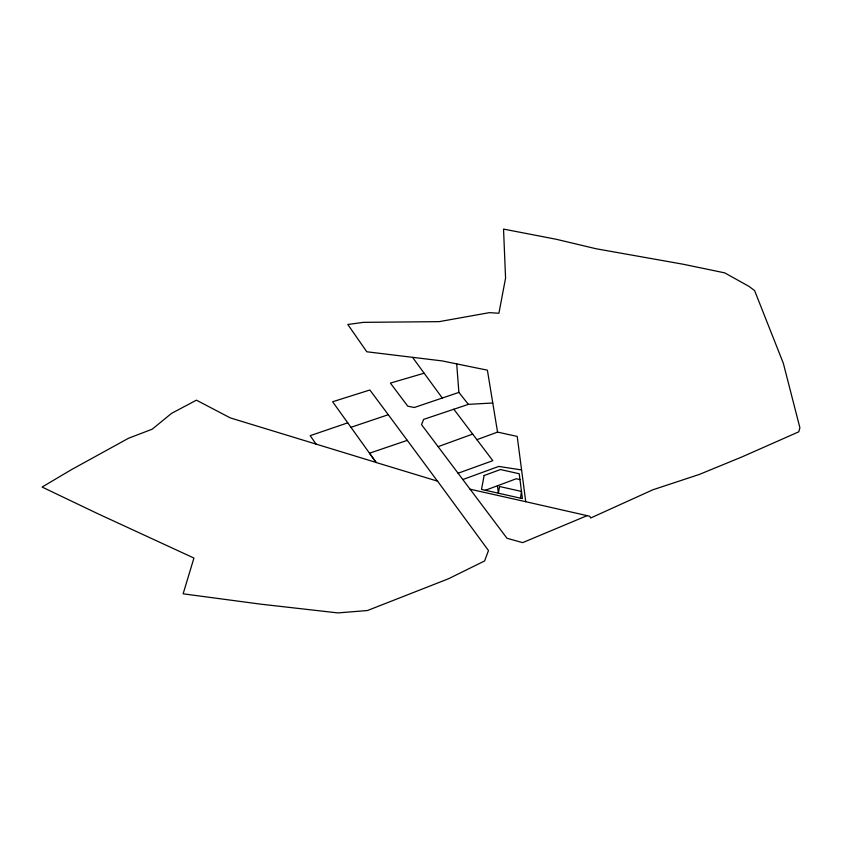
<?xml version="1.0" encoding="UTF-8"?>
<svg xmlns="http://www.w3.org/2000/svg" width="842" height="842" viewBox="0 0 842 842"><rect width="100%" height="100%" fill="white"/><g stroke="black" fill="none" stroke-linecap="round" stroke-linejoin="round"><path stroke-width="1.26" d="M520.43 498.159L521.493 491.444L499.548 486.508L498.369 493.212L497.454 485.76M587.106 515.651L522.64 542.637L506.979 538.27L421.526 424.621L423.631 419.379L468.373 404.37L492.77 402.992M485.329 490.286L516.251 478.761L519.967 479.593M476.898 439.671L497.548 432.104L517.209 436.43L525.745 501.695L589.695 516.241L590.705 517.977L652.918 489.77L699.313 474.446L742.044 456.89L798.774 431.809L799.9 427.778L783.334 363.281L754.59 290.574L748.875 286.312L724.73 272.871L683.483 264.293L596.115 248.758L556.436 239.317L503.537 229.087L505.568 278.134L498.906 313.256L489.455 312.645L439.166 321.644L363.512 322.349L347.809 324.486L366.796 351.777L442.176 360.913L487.392 370.175L497.548 432.104M462.805 479.54L498.738 466.436L521.587 469.941M438.103 446.66L472.667 434.083M458.069 473.236L492.823 460.669L453.838 409.244M347.735 422.831L310.182 435.672L316.234 444.302M468.373 404.37L458.89 392.404L414.285 407.507L407.77 406.181L390.383 383.089L424.147 373.206M407.275 440.366L369.501 453.207L376.174 462.521L437.577 481.171L488.486 550.542L484.603 560.961L448.323 578.833L367.459 610.524L337.884 612.913L260.157 604.093L183.135 593.821L193.934 558.046L97.893 513.746L42.1 487.055L71.317 469.731L128.51 438.261L152.234 429.178L171.536 413.38L196.418 400.171L230.319 417.906L376.216 462.479M350.956 427.326L388.278 414.706L437.535 481.224M470.089 489.202L525.745 501.695M388.278 414.706L369.859 390.004L332.632 401.75L376.174 462.521M412.591 357.408L442.292 398.024M456.701 363.881L458.89 392.404M484.118 475.53L481.508 489.423L522.419 498.611L519.219 473.762L500.474 469.531L484.118 475.53"/></g></svg>
